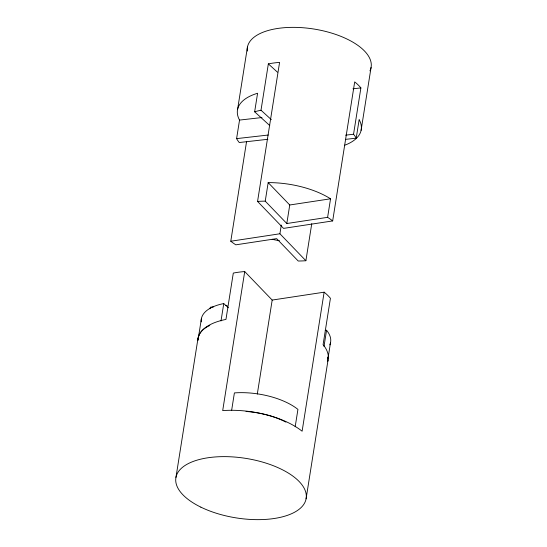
<?xml version="1.0" encoding="UTF-8"?>
<svg xmlns="http://www.w3.org/2000/svg" width="547" height="547" viewBox="0 0 547 547"><rect width="100%" height="100%" fill="white"/><g stroke="black" fill="none" stroke-linecap="round" stroke-linejoin="round"><path stroke-width="0.82" d="M175.943 477.435L198.082 337.855M198.527 336.849L201.46 318.313M237.603 109.325L247.442 47.117M267.88 139.287L239.265 142.528A62.652 28.635 9 0 1 236.598 138.623L239.538 120.08A62.652 28.635 9 0 1 257.589 93.257L254.649 111.793L269.774 125.571M210.089 308.679L210.315 307.229L213.679 306.846M311.763 223.648L305.889 260.728A62.652 28.635 9 0 1 298.218 261.015L276.645 238.636L235.839 244.824A62.652 28.635 9 0 1 230.779 241.234L246.526 141.803M221.015 320.945L223.764 303.564L228.386 307.776M271.319 119.629L261.001 110.227L268.345 63.883A62.652 28.635 9 0 1 279.585 62.399L257.562 201.433L283.544 228.386L332.672 220.926L354.695 81.893A62.652 28.635 9 0 1 360.89 87.903L353.547 134.247A62.652 28.635 9 0 1 356.213 138.159L345.656 139.355M244.721 271.565L222.697 410.606A65.948 30.147 9 0 1 302.115 431.214L324.139 292.18L272.187 300.064L244.721 271.565A65.948 30.147 9 0 0 233.302 273.076L225.959 319.421A65.948 30.147 9 0 0 197.734 340.487M231.648 410.291L234.396 392.91A52.758 24.116 9 0 1 297.93 409.395L295.175 426.776M327.612 217.337L286.813 223.525L265.233 201.146L268.174 182.609A62.652 28.635 9 0 1 330.545 198.8L327.612 217.337A62.652 28.635 9 0 1 332.672 220.926M305.889 260.728L279.914 233.774L281.288 225.084M257.302 394.072L272.187 300.064M286.813 223.525L289.746 204.988L268.174 182.609M356.213 138.159L359.153 119.615A62.652 28.635 9 0 1 344.576 145.283M323.988 346.463L326.559 330.244L325.219 330.395M361.088 130.377L371.064 67.452M327.94 358.832L330.477 342.819M306.081 498.843L327.988 360.357M289.746 204.988L330.545 198.8M230.779 241.234L279.914 233.774M352.938 88.805L360.89 87.903M239.538 120.08L261.979 117.537M236.598 138.623L268.283 135.027M345.601 135.15L353.547 134.247M225.446 305.513L227.128 305.322M268.345 63.883L277.445 72.177M326.559 330.244A52.758 24.116 9 0 1 329.793 344.877M201.228 321.834A52.758 24.116 9 0 1 223.764 303.564M198.26 340.022A52.758 24.116 9 0 1 209.795 325.506M327.626 361.649A65.948 30.147 9 0 0 323.092 344.631L330.429 298.286A65.948 30.147 9 0 0 324.139 292.18M246.02 411.46A52.758 24.116 9 0 1 285.89 422.099M327.694 357.116A52.758 24.116 9 0 1 327.544 361.362M247.299 51.049A62.652 28.635 9 0 1 314.176 29.073A62.652 28.635 9 0 1 369.929 70.884M254.649 111.793A62.652 28.635 9 0 1 261.001 110.227M257.562 201.433A62.652 28.635 9 0 1 265.233 201.146M279.394 240.701A62.652 28.635 9 0 1 272.153 239.306M200.845 507.137A65.948 30.147 9 0 0 305.691 500.416A65.948 30.147 9 0 0 216.503 456.868A65.948 30.147 9 0 0 200.845 507.137"/></g></svg>
